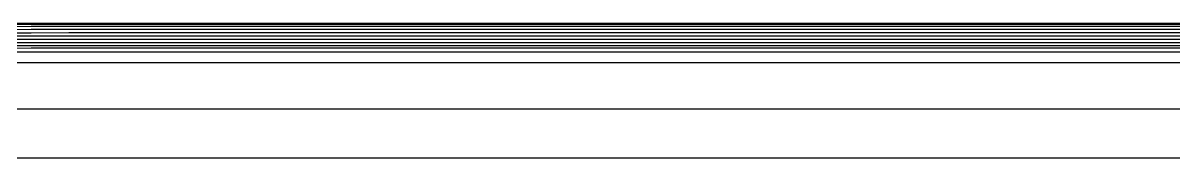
# Model space of a CAD drawing. Header units: metres. Extents: x -42 to 420, y 0 to 297.
# Drawn here: x 260.46 to 281.67, y 102.3 to 104.79 of the extents above; entities that cross this region are included whole.
import ezdxf

# ---------------------------------------------------------------- set-up
doc = ezdxf.new("R2010")
doc.units = ezdxf.units.M
doc.layers.add('DECK', color=7, linetype='Continuous')
doc.layers.add('WATERLINES', color=7, linetype='Continuous')

msp = doc.modelspace()

# ---------------------------------------------------------------- linework, layer by layer
at = {"layer": 'DECK'}
msp.add_line((162, 104.786), (384.222, 104.786), dxfattribs=at)
at = {"layer": 'WATERLINES'}
for points in [[(259.917, 104.785), (260.611, 104.785), (261.306, 104.786), (262, 104.786), (262.694, 104.786), (263.389, 104.786), (264.083, 104.786), (264.778, 104.786), (265.472, 104.786), (266.167, 104.786), (266.861, 104.786), (267.556, 104.786), (268.25, 104.786), (268.944, 104.786), (269.639, 104.786), (270.333, 104.786), (271.028, 104.786), (271.722, 104.786), (272.417, 104.786), (273.111, 104.786), (273.806, 104.786), (274.5, 104.786), (275.194, 104.786), (275.889, 104.786), (276.583, 104.785), (277.278, 104.785), (277.972, 104.785), (278.667, 104.785), (279.361, 104.785), (280.056, 104.785), (280.75, 104.785), (281.444, 104.786), (282.139, 104.786)], [(259.917, 104.786), (260.611, 104.786), (261.306, 104.786), (262, 104.786), (262.694, 104.786), (263.389, 104.786), (264.083, 104.786), (264.778, 104.786), (265.472, 104.786), (266.167, 104.786), (266.861, 104.786), (267.556, 104.786), (268.25, 104.786), (268.944, 104.786), (269.639, 104.786), (270.333, 104.786), (271.028, 104.786), (271.722, 104.786), (272.417, 104.786), (273.111, 104.786), (273.806, 104.786), (274.5, 104.786), (275.194, 104.786), (275.889, 104.786), (276.583, 104.786), (277.278, 104.786), (277.972, 104.786), (278.667, 104.786), (279.361, 104.786), (280.056, 104.786), (280.75, 104.786), (281.444, 104.786), (282.139, 104.786)], [(259.917, 104.785), (260.611, 104.785), (261.306, 104.786), (262, 104.786), (262.694, 104.786), (263.389, 104.786), (264.083, 104.786), (264.778, 104.786), (265.472, 104.786), (266.167, 104.786), (266.861, 104.786), (267.556, 104.786), (268.25, 104.786), (268.944, 104.786), (269.639, 104.786), (270.333, 104.786), (271.028, 104.786), (271.722, 104.786), (272.417, 104.786), (273.111, 104.786), (273.806, 104.786), (274.5, 104.786), (275.194, 104.786), (275.889, 104.786), (276.583, 104.786), (277.278, 104.785), (277.972, 104.785), (278.667, 104.785), (279.361, 104.785), (280.056, 104.785), (280.75, 104.786), (281.444, 104.786), (282.139, 104.786)], [(259.917, 104.784), (260.611, 104.784), (261.306, 104.785), (262, 104.785), (262.694, 104.785), (263.389, 104.785), (264.083, 104.785), (264.778, 104.785), (265.472, 104.785), (266.167, 104.785), (266.861, 104.786), (267.556, 104.786), (268.25, 104.785), (268.944, 104.785), (269.639, 104.785), (270.333, 104.785), (271.028, 104.785), (271.722, 104.785), (272.417, 104.785), (273.111, 104.785), (273.806, 104.785), (274.5, 104.785), (275.194, 104.785), (275.889, 104.785), (276.583, 104.785), (277.278, 104.785), (277.972, 104.785), (278.667, 104.785), (279.361, 104.785), (280.056, 104.785), (280.75, 104.785), (281.444, 104.785), (282.139, 104.785)], [(259.917, 104.785), (260.611, 104.785), (261.306, 104.786), (262, 104.786), (262.694, 104.786), (263.389, 104.786), (264.083, 104.786), (264.778, 104.786), (265.472, 104.786), (266.167, 104.786), (266.861, 104.786), (267.556, 104.786), (268.25, 104.786), (268.944, 104.786), (269.639, 104.786), (270.333, 104.786), (271.028, 104.786), (271.722, 104.786), (272.417, 104.786), (273.111, 104.786), (273.806, 104.786), (274.5, 104.786), (275.194, 104.786), (275.889, 104.786), (276.583, 104.786), (277.278, 104.786), (277.972, 104.785), (278.667, 104.785), (279.361, 104.785), (280.056, 104.786), (280.75, 104.786), (281.444, 104.786), (282.139, 104.786)], [(259.917, 104.785), (260.611, 104.785), (261.306, 104.786), (262, 104.786), (262.694, 104.786), (263.389, 104.786), (264.083, 104.786), (264.778, 104.786), (265.472, 104.786), (266.167, 104.786), (266.861, 104.786), (267.556, 104.786), (268.25, 104.786), (268.944, 104.786), (269.639, 104.786), (270.333, 104.786), (271.028, 104.786), (271.722, 104.786), (272.417, 104.786), (273.111, 104.786), (273.806, 104.786), (274.5, 104.786), (275.194, 104.786), (275.889, 104.786), (276.583, 104.786), (277.278, 104.786), (277.972, 104.786), (278.667, 104.786), (279.361, 104.786), (280.056, 104.786), (280.75, 104.786), (281.444, 104.786), (282.139, 104.786)], [(259.917, 104.785), (260.611, 104.785), (261.306, 104.786), (262, 104.786), (262.694, 104.786), (263.389, 104.786), (264.083, 104.786), (264.778, 104.786), (265.472, 104.786), (266.167, 104.786), (266.861, 104.786), (267.556, 104.786), (268.25, 104.786), (268.944, 104.786), (269.639, 104.786), (270.333, 104.786), (271.028, 104.786), (271.722, 104.786), (272.417, 104.786), (273.111, 104.786), (273.806, 104.786), (274.5, 104.786), (275.194, 104.786), (275.889, 104.786), (276.583, 104.786), (277.278, 104.786), (277.972, 104.786), (278.667, 104.786), (279.361, 104.786), (280.056, 104.786), (280.75, 104.786), (281.444, 104.786), (282.139, 104.786)], [(259.917, 104.785), (260.611, 104.785), (261.306, 104.786), (262, 104.786), (262.694, 104.786), (263.389, 104.786), (264.083, 104.786), (264.778, 104.786), (265.472, 104.786), (266.167, 104.786), (266.861, 104.786), (267.556, 104.786), (268.25, 104.786), (268.944, 104.786), (269.639, 104.786), (270.333, 104.786), (271.028, 104.786), (271.722, 104.786), (272.417, 104.786), (273.111, 104.786), (273.806, 104.786), (274.5, 104.786), (275.194, 104.786), (275.889, 104.786), (276.583, 104.786), (277.278, 104.785), (277.972, 104.785), (278.667, 104.785), (279.361, 104.785), (280.056, 104.785), (280.75, 104.786), (281.444, 104.786), (282.139, 104.786)], [(259.917, 104.785), (260.611, 104.785), (261.306, 104.786), (262, 104.786), (262.694, 104.786), (263.389, 104.786), (264.083, 104.786), (264.778, 104.786), (265.472, 104.786), (266.167, 104.786), (266.861, 104.786), (267.556, 104.786), (268.25, 104.786), (268.944, 104.786), (269.639, 104.786), (270.333, 104.786), (271.028, 104.786), (271.722, 104.786), (272.417, 104.786), (273.111, 104.786), (273.806, 104.786), (274.5, 104.786), (275.194, 104.786), (275.889, 104.786), (276.583, 104.786), (277.278, 104.786), (277.972, 104.786), (278.667, 104.786), (279.361, 104.786), (280.056, 104.786), (280.75, 104.786), (281.444, 104.786), (282.139, 104.786)], [(259.917, 104.785), (260.611, 104.785), (261.306, 104.786), (262, 104.786), (262.694, 104.786), (263.389, 104.786), (264.083, 104.786), (264.778, 104.786), (265.472, 104.786), (266.167, 104.786), (266.861, 104.786), (267.556, 104.786), (268.25, 104.786), (268.944, 104.786), (269.639, 104.786), (270.333, 104.786), (271.028, 104.786), (271.722, 104.786), (272.417, 104.786), (273.111, 104.786), (273.806, 104.786), (274.5, 104.786), (275.194, 104.786), (275.889, 104.786), (276.583, 104.786), (277.278, 104.786), (277.972, 104.786), (278.667, 104.786), (279.361, 104.786), (280.056, 104.786), (280.75, 104.786), (281.444, 104.786), (282.139, 104.786)], [(259.917, 104.785), (260.611, 104.786), (261.306, 104.786), (262, 104.786), (262.694, 104.786), (263.389, 104.786), (264.083, 104.786), (264.778, 104.786), (265.472, 104.786), (266.167, 104.786), (266.861, 104.786), (267.556, 104.786), (268.25, 104.786), (268.944, 104.786), (269.639, 104.786), (270.333, 104.786), (271.028, 104.786), (271.722, 104.786), (272.417, 104.786), (273.111, 104.786), (273.806, 104.786), (274.5, 104.786), (275.194, 104.786), (275.889, 104.786), (276.583, 104.786), (277.278, 104.786), (277.972, 104.786), (278.667, 104.786), (279.361, 104.786), (280.056, 104.786), (280.75, 104.786), (281.444, 104.786), (282.139, 104.786)], [(259.917, 104.785), (260.611, 104.786), (261.306, 104.786), (262, 104.786), (262.694, 104.786), (263.389, 104.786), (264.083, 104.786), (264.778, 104.786), (265.472, 104.786), (266.167, 104.786), (266.861, 104.786), (267.556, 104.786), (268.25, 104.786), (268.944, 104.786), (269.639, 104.786), (270.333, 104.786), (271.028, 104.786), (271.722, 104.786), (272.417, 104.786), (273.111, 104.786), (273.806, 104.786), (274.5, 104.786), (275.194, 104.786), (275.889, 104.786), (276.583, 104.786), (277.278, 104.786), (277.972, 104.786), (278.667, 104.786), (279.361, 104.786), (280.056, 104.786), (280.75, 104.786), (281.444, 104.786), (282.139, 104.786)], [(259.917, 104.786), (260.611, 104.786), (261.306, 104.786), (262, 104.786), (262.694, 104.786), (263.389, 104.786), (264.083, 104.786), (264.778, 104.786), (265.472, 104.786), (266.167, 104.786), (266.861, 104.786), (267.556, 104.786), (268.25, 104.786), (268.944, 104.786), (269.639, 104.786), (270.333, 104.786), (271.028, 104.786), (271.722, 104.786), (272.417, 104.786), (273.111, 104.786), (273.806, 104.786), (274.5, 104.786), (275.194, 104.786), (275.889, 104.786), (276.583, 104.786), (277.278, 104.786), (277.972, 104.786), (278.667, 104.786), (279.361, 104.786), (280.056, 104.786), (280.75, 104.786), (281.444, 104.786), (282.139, 104.786)], [(259.917, 104.786), (260.611, 104.786), (261.306, 104.786), (262, 104.786), (262.694, 104.786), (263.389, 104.786), (264.083, 104.786), (264.778, 104.786), (265.472, 104.786), (266.167, 104.786), (266.861, 104.786), (267.556, 104.786), (268.25, 104.786), (268.944, 104.786), (269.639, 104.786), (270.333, 104.786), (271.028, 104.786), (271.722, 104.786), (272.417, 104.786), (273.111, 104.786), (273.806, 104.786), (274.5, 104.786), (275.194, 104.786), (275.889, 104.786), (276.583, 104.786), (277.278, 104.786), (277.972, 104.786), (278.667, 104.786), (279.361, 104.786), (280.056, 104.786), (280.75, 104.786), (281.444, 104.786), (282.139, 104.786)], [(259.917, 104.786), (260.611, 104.786), (261.306, 104.786), (262, 104.786), (262.694, 104.786), (263.389, 104.786), (264.083, 104.786), (264.778, 104.786), (265.472, 104.786), (266.167, 104.786), (266.861, 104.786), (267.556, 104.786), (268.25, 104.786), (268.944, 104.786), (269.639, 104.786), (270.333, 104.786), (271.028, 104.786), (271.722, 104.786), (272.417, 104.786), (273.111, 104.786), (273.806, 104.786), (274.5, 104.786), (275.194, 104.786), (275.889, 104.786), (276.583, 104.786), (277.278, 104.786), (277.972, 104.786), (278.667, 104.786), (279.361, 104.786), (280.056, 104.786), (280.75, 104.786), (281.444, 104.786), (282.139, 104.786)], [(259.917, 104.786), (260.611, 104.786), (261.306, 104.786), (262, 104.786), (262.694, 104.786), (263.389, 104.786), (264.083, 104.786), (264.778, 104.786), (265.472, 104.786), (266.167, 104.786), (266.861, 104.786), (267.556, 104.786), (268.25, 104.786), (268.944, 104.786), (269.639, 104.786), (270.333, 104.786), (271.028, 104.786), (271.722, 104.786), (272.417, 104.786), (273.111, 104.786), (273.806, 104.786), (274.5, 104.786), (275.194, 104.786), (275.889, 104.786), (276.583, 104.786), (277.278, 104.786), (277.972, 104.786), (278.667, 104.786), (279.361, 104.786), (280.056, 104.786), (280.75, 104.786), (281.444, 104.786), (282.139, 104.786)], [(259.917, 104.786), (260.611, 104.786), (261.306, 104.786), (262, 104.786), (262.694, 104.786), (263.389, 104.786), (264.083, 104.786), (264.778, 104.786), (265.472, 104.786), (266.167, 104.786), (266.861, 104.786), (267.556, 104.786), (268.25, 104.786), (268.944, 104.786), (269.639, 104.786), (270.333, 104.786), (271.028, 104.786), (271.722, 104.786), (272.417, 104.786), (273.111, 104.786), (273.806, 104.786), (274.5, 104.786), (275.194, 104.786), (275.889, 104.786), (276.583, 104.786), (277.278, 104.786), (277.972, 104.786), (278.667, 104.786), (279.361, 104.786), (280.056, 104.786), (280.75, 104.786), (281.444, 104.786), (282.139, 104.786)], [(259.917, 104.786), (260.611, 104.786), (261.306, 104.786), (262, 104.786), (262.694, 104.786), (263.389, 104.786), (264.083, 104.786), (264.778, 104.786), (265.472, 104.786), (266.167, 104.786), (266.861, 104.786), (267.556, 104.786), (268.25, 104.786), (268.944, 104.786), (269.639, 104.786), (270.333, 104.786), (271.028, 104.786), (271.722, 104.786), (272.417, 104.786), (273.111, 104.786), (273.806, 104.786), (274.5, 104.786), (275.194, 104.786), (275.889, 104.786), (276.583, 104.786), (277.278, 104.786), (277.972, 104.786), (278.667, 104.786), (279.361, 104.786), (280.056, 104.786), (280.75, 104.786), (281.444, 104.786), (282.139, 104.786)], [(259.917, 104.786), (260.611, 104.786), (261.306, 104.786), (262, 104.786), (262.694, 104.786), (263.389, 104.786), (264.083, 104.786), (264.778, 104.786), (265.472, 104.786), (266.167, 104.786), (266.861, 104.786), (267.556, 104.786), (268.25, 104.786), (268.944, 104.786), (269.639, 104.786), (270.333, 104.786), (271.028, 104.786), (271.722, 104.786), (272.417, 104.786), (273.111, 104.786), (273.806, 104.786), (274.5, 104.786), (275.194, 104.786), (275.889, 104.786), (276.583, 104.786), (277.278, 104.786), (277.972, 104.786), (278.667, 104.786), (279.361, 104.786), (280.056, 104.786), (280.75, 104.786), (281.444, 104.786), (282.139, 104.786)], [(259.917, 104.786), (260.611, 104.786), (261.306, 104.786), (262, 104.786), (262.694, 104.786), (263.389, 104.786), (264.083, 104.786), (264.778, 104.786), (265.472, 104.786), (266.167, 104.785), (266.861, 104.785), (267.556, 104.785), (268.25, 104.785), (268.944, 104.785), (269.639, 104.786), (270.333, 104.786), (271.028, 104.786), (271.722, 104.786), (272.417, 104.786), (273.111, 104.786), (273.806, 104.786), (274.5, 104.786), (275.194, 104.786), (275.889, 104.786), (276.583, 104.786), (277.278, 104.786), (277.972, 104.786), (278.667, 104.786), (279.361, 104.786), (280.056, 104.786), (280.75, 104.786), (281.444, 104.786), (282.139, 104.786)], [(259.917, 104.786), (260.611, 104.786), (261.306, 104.786), (262, 104.786), (262.694, 104.786), (263.389, 104.786), (264.083, 104.786), (264.778, 104.786), (265.472, 104.785), (266.167, 104.785), (266.861, 104.785), (267.556, 104.785), (268.25, 104.785), (268.944, 104.785), (269.639, 104.785), (270.333, 104.786), (271.028, 104.786), (271.722, 104.786), (272.417, 104.786), (273.111, 104.786), (273.806, 104.786), (274.5, 104.786), (275.194, 104.786), (275.889, 104.786), (276.583, 104.786), (277.278, 104.786), (277.972, 104.786), (278.667, 104.786), (279.361, 104.786), (280.056, 104.786), (280.75, 104.786), (281.444, 104.786), (282.139, 104.786)], [(259.917, 104.786), (260.611, 104.786), (261.306, 104.786), (262, 104.786), (262.694, 104.786), (263.389, 104.786), (264.083, 104.786), (264.778, 104.786), (265.472, 104.785), (266.167, 104.785), (266.861, 104.785), (267.556, 104.785), (268.25, 104.785), (268.944, 104.785), (269.639, 104.785), (270.333, 104.786), (271.028, 104.786), (271.722, 104.786), (272.417, 104.786), (273.111, 104.786), (273.806, 104.786), (274.5, 104.786), (275.194, 104.786), (275.889, 104.786), (276.583, 104.786), (277.278, 104.786), (277.972, 104.786), (278.667, 104.786), (279.361, 104.786), (280.056, 104.786), (280.75, 104.786), (281.444, 104.786), (282.139, 104.786)], [(259.917, 104.786), (260.611, 104.786), (261.306, 104.786), (262, 104.786), (262.694, 104.786), (263.389, 104.786), (264.083, 104.786), (264.778, 104.785), (265.472, 104.785), (266.167, 104.785), (266.861, 104.785), (267.556, 104.785), (268.25, 104.785), (268.944, 104.785), (269.639, 104.785), (270.333, 104.785), (271.028, 104.786), (271.722, 104.786), (272.417, 104.786), (273.111, 104.786), (273.806, 104.786), (274.5, 104.786), (275.194, 104.786), (275.889, 104.786), (276.583, 104.786), (277.278, 104.786), (277.972, 104.786), (278.667, 104.786), (279.361, 104.786), (280.056, 104.786), (280.75, 104.786), (281.444, 104.786), (282.139, 104.786)], [(259.917, 104.786), (260.611, 104.786), (261.306, 104.786), (262, 104.786), (262.694, 104.786), (263.389, 104.786), (264.083, 104.786), (264.778, 104.785), (265.472, 104.785), (266.167, 104.785), (266.861, 104.785), (267.556, 104.785), (268.25, 104.785), (268.944, 104.785), (269.639, 104.785), (270.333, 104.785), (271.028, 104.786), (271.722, 104.786), (272.417, 104.786), (273.111, 104.786), (273.806, 104.786), (274.5, 104.786), (275.194, 104.786), (275.889, 104.786), (276.583, 104.786), (277.278, 104.786), (277.972, 104.786), (278.667, 104.786), (279.361, 104.786), (280.056, 104.786), (280.75, 104.786), (281.444, 104.786), (282.139, 104.786)], [(259.917, 104.786), (260.611, 104.786), (261.306, 104.786), (262, 104.786), (262.694, 104.786), (263.389, 104.786), (264.083, 104.786), (264.778, 104.785), (265.472, 104.785), (266.167, 104.785), (266.861, 104.785), (267.556, 104.785), (268.25, 104.785), (268.944, 104.785), (269.639, 104.785), (270.333, 104.785), (271.028, 104.786), (271.722, 104.786), (272.417, 104.786), (273.111, 104.786), (273.806, 104.786), (274.5, 104.786), (275.194, 104.786), (275.889, 104.786), (276.583, 104.786), (277.278, 104.786), (277.972, 104.786), (278.667, 104.786), (279.361, 104.786), (280.056, 104.786), (280.75, 104.786), (281.444, 104.786), (282.139, 104.786)], [(259.917, 104.786), (260.611, 104.786), (261.306, 104.786), (262, 104.786), (262.694, 104.786), (263.389, 104.786), (264.083, 104.786), (264.778, 104.785), (265.472, 104.785), (266.167, 104.785), (266.861, 104.785), (267.556, 104.785), (268.25, 104.785), (268.944, 104.785), (269.639, 104.785), (270.333, 104.785), (271.028, 104.786), (271.722, 104.786), (272.417, 104.786), (273.111, 104.786), (273.806, 104.786), (274.5, 104.786), (275.194, 104.786), (275.889, 104.786), (276.583, 104.786), (277.278, 104.786), (277.972, 104.786), (278.667, 104.786), (279.361, 104.786), (280.056, 104.786), (280.75, 104.786), (281.444, 104.786), (282.139, 104.786)], [(259.917, 104.786), (260.611, 104.786), (261.306, 104.786), (262, 104.786), (262.694, 104.786), (263.389, 104.786), (264.083, 104.786), (264.778, 104.785), (265.472, 104.785), (266.167, 104.785), (266.861, 104.785), (267.556, 104.785), (268.25, 104.785), (268.944, 104.785), (269.639, 104.785), (270.333, 104.785), (271.028, 104.786), (271.722, 104.786), (272.417, 104.786), (273.111, 104.786), (273.806, 104.786), (274.5, 104.786), (275.194, 104.786), (275.889, 104.786), (276.583, 104.786), (277.278, 104.786), (277.972, 104.786), (278.667, 104.786), (279.361, 104.786), (280.056, 104.786), (280.75, 104.786), (281.444, 104.786), (282.139, 104.786)], [(259.917, 104.786), (260.611, 104.786), (261.306, 104.786), (262, 104.786), (262.694, 104.786), (263.389, 104.786), (264.083, 104.786), (264.778, 104.785), (265.472, 104.785), (266.167, 104.785), (266.861, 104.785), (267.556, 104.785), (268.25, 104.785), (268.944, 104.785), (269.639, 104.785), (270.333, 104.785), (271.028, 104.786), (271.722, 104.786), (272.417, 104.786), (273.111, 104.786), (273.806, 104.786), (274.5, 104.786), (275.194, 104.786), (275.889, 104.786), (276.583, 104.786), (277.278, 104.786), (277.972, 104.786), (278.667, 104.786), (279.361, 104.786), (280.056, 104.786), (280.75, 104.786), (281.444, 104.786), (282.139, 104.786)], [(259.917, 104.786), (260.611, 104.786), (261.306, 104.786), (262, 104.786), (262.694, 104.786), (263.389, 104.786), (264.083, 104.786), (264.778, 104.785), (265.472, 104.785), (266.167, 104.785), (266.861, 104.785), (267.556, 104.785), (268.25, 104.785), (268.944, 104.785), (269.639, 104.785), (270.333, 104.785), (271.028, 104.786), (271.722, 104.786), (272.417, 104.786), (273.111, 104.786), (273.806, 104.786), (274.5, 104.786), (275.194, 104.786), (275.889, 104.786), (276.583, 104.786), (277.278, 104.786), (277.972, 104.786), (278.667, 104.786), (279.361, 104.786), (280.056, 104.786), (280.75, 104.786), (281.444, 104.786), (282.139, 104.786)], [(259.917, 104.786), (260.611, 104.786), (261.306, 104.786), (262, 104.786), (262.694, 104.786), (263.389, 104.786), (264.083, 104.786), (264.778, 104.785), (265.472, 104.785), (266.167, 104.785), (266.861, 104.785), (267.556, 104.785), (268.25, 104.785), (268.944, 104.785), (269.639, 104.785), (270.333, 104.785), (271.028, 104.786), (271.722, 104.786), (272.417, 104.786), (273.111, 104.786), (273.806, 104.786), (274.5, 104.786), (275.194, 104.786), (275.889, 104.786), (276.583, 104.786), (277.278, 104.786), (277.972, 104.786), (278.667, 104.786), (279.361, 104.786), (280.056, 104.786), (280.75, 104.786), (281.444, 104.786), (282.139, 104.786)], [(259.917, 104.786), (260.611, 104.786), (261.306, 104.786), (262, 104.786), (262.694, 104.786), (263.389, 104.786), (264.083, 104.786), (264.778, 104.785), (265.472, 104.785), (266.167, 104.785), (266.861, 104.785), (267.556, 104.785), (268.25, 104.785), (268.944, 104.785), (269.639, 104.785), (270.333, 104.785), (271.028, 104.786), (271.722, 104.786), (272.417, 104.786), (273.111, 104.786), (273.806, 104.786), (274.5, 104.786), (275.194, 104.786), (275.889, 104.786), (276.583, 104.786), (277.278, 104.786), (277.972, 104.786), (278.667, 104.786), (279.361, 104.786), (280.056, 104.786), (280.75, 104.786), (281.444, 104.786), (282.139, 104.786)], [(259.917, 104.786), (260.611, 104.786), (261.306, 104.786), (262, 104.786), (262.694, 104.786), (263.389, 104.786), (264.083, 104.786), (264.778, 104.786), (265.472, 104.785), (266.167, 104.785), (266.861, 104.785), (267.556, 104.785), (268.25, 104.785), (268.944, 104.785), (269.639, 104.785), (270.333, 104.786), (271.028, 104.786), (271.722, 104.786), (272.417, 104.786), (273.111, 104.786), (273.806, 104.786), (274.5, 104.786), (275.194, 104.786), (275.889, 104.786), (276.583, 104.786), (277.278, 104.786), (277.972, 104.786), (278.667, 104.786), (279.361, 104.786), (280.056, 104.786), (280.75, 104.786), (281.444, 104.786), (282.139, 104.786)], [(259.917, 104.786), (260.611, 104.786), (261.306, 104.786), (262, 104.786), (262.694, 104.786), (263.389, 104.786), (264.083, 104.786), (264.778, 104.786), (265.472, 104.785), (266.167, 104.785), (266.861, 104.785), (267.556, 104.785), (268.25, 104.785), (268.944, 104.785), (269.639, 104.785), (270.333, 104.786), (271.028, 104.786), (271.722, 104.786), (272.417, 104.786), (273.111, 104.786), (273.806, 104.786), (274.5, 104.786), (275.194, 104.786), (275.889, 104.786), (276.583, 104.786), (277.278, 104.786), (277.972, 104.786), (278.667, 104.786), (279.361, 104.786), (280.056, 104.786), (280.75, 104.786), (281.444, 104.786), (282.139, 104.786)], [(259.917, 104.786), (260.611, 104.786), (261.306, 104.786), (262, 104.786), (262.694, 104.786), (263.389, 104.786), (264.083, 104.786), (264.778, 104.786), (265.472, 104.785), (266.167, 104.785), (266.861, 104.785), (267.556, 104.785), (268.25, 104.785), (268.944, 104.785), (269.639, 104.785), (270.333, 104.786), (271.028, 104.786), (271.722, 104.786), (272.417, 104.786), (273.111, 104.786), (273.806, 104.786), (274.5, 104.786), (275.194, 104.786), (275.889, 104.786), (276.583, 104.786), (277.278, 104.786), (277.972, 104.786), (278.667, 104.786), (279.361, 104.786), (280.056, 104.786), (280.75, 104.786), (281.444, 104.786), (282.139, 104.786)], [(259.917, 104.786), (260.611, 104.786), (261.306, 104.786), (262, 104.786), (262.694, 104.786), (263.389, 104.786), (264.083, 104.786), (264.778, 104.786), (265.472, 104.786), (266.167, 104.785), (266.861, 104.785), (267.556, 104.785), (268.25, 104.785), (268.944, 104.785), (269.639, 104.786), (270.333, 104.786), (271.028, 104.786), (271.722, 104.786), (272.417, 104.786), (273.111, 104.786), (273.806, 104.786), (274.5, 104.786), (275.194, 104.786), (275.889, 104.786), (276.583, 104.786), (277.278, 104.786), (277.972, 104.786), (278.667, 104.786), (279.361, 104.786), (280.056, 104.786), (280.75, 104.786), (281.444, 104.786), (282.139, 104.786)], [(259.917, 104.786), (260.611, 104.786), (261.306, 104.786), (262, 104.786), (262.694, 104.786), (263.389, 104.786), (264.083, 104.786), (264.778, 104.786), (265.472, 104.786), (266.167, 104.785), (266.861, 104.785), (267.556, 104.785), (268.25, 104.785), (268.944, 104.785), (269.639, 104.786), (270.333, 104.786), (271.028, 104.786), (271.722, 104.786), (272.417, 104.786), (273.111, 104.786), (273.806, 104.786), (274.5, 104.786), (275.194, 104.786), (275.889, 104.786), (276.583, 104.786), (277.278, 104.786), (277.972, 104.786), (278.667, 104.786), (279.361, 104.786), (280.056, 104.786), (280.75, 104.786), (281.444, 104.786), (282.139, 104.786)], [(259.917, 104.786), (260.611, 104.786), (261.306, 104.786), (262, 104.786), (262.694, 104.786), (263.389, 104.786), (264.083, 104.786), (264.778, 104.786), (265.472, 104.786), (266.167, 104.786), (266.861, 104.785), (267.556, 104.785), (268.25, 104.785), (268.944, 104.786), (269.639, 104.786), (270.333, 104.786), (271.028, 104.786), (271.722, 104.786), (272.417, 104.786), (273.111, 104.786), (273.806, 104.786), (274.5, 104.786), (275.194, 104.786), (275.889, 104.786), (276.583, 104.786), (277.278, 104.786), (277.972, 104.786), (278.667, 104.786), (279.361, 104.786), (280.056, 104.786), (280.75, 104.786), (281.444, 104.786), (282.139, 104.786)], [(259.917, 104.786), (260.611, 104.786), (261.306, 104.786), (262, 104.786), (262.694, 104.786), (263.389, 104.786), (264.083, 104.786), (264.778, 104.786), (265.472, 104.786), (266.167, 104.786), (266.861, 104.786), (267.556, 104.786), (268.25, 104.786), (268.944, 104.786), (269.639, 104.786), (270.333, 104.786), (271.028, 104.786), (271.722, 104.786), (272.417, 104.786), (273.111, 104.786), (273.806, 104.786), (274.5, 104.786), (275.194, 104.786), (275.889, 104.786), (276.583, 104.786), (277.278, 104.786), (277.972, 104.786), (278.667, 104.786), (279.361, 104.786), (280.056, 104.786), (280.75, 104.786), (281.444, 104.786), (282.139, 104.786)], [(259.917, 104.786), (260.611, 104.786), (261.306, 104.786), (262, 104.786), (262.694, 104.786), (263.389, 104.786), (264.083, 104.786), (264.778, 104.786), (265.472, 104.786), (266.167, 104.786), (266.861, 104.786), (267.556, 104.786), (268.25, 104.786), (268.944, 104.786), (269.639, 104.786), (270.333, 104.786), (271.028, 104.786), (271.722, 104.786), (272.417, 104.786), (273.111, 104.786), (273.806, 104.786), (274.5, 104.786), (275.194, 104.786), (275.889, 104.786), (276.583, 104.786), (277.278, 104.786), (277.972, 104.786), (278.667, 104.786), (279.361, 104.786), (280.056, 104.786), (280.75, 104.786), (281.444, 104.786), (282.139, 104.786)], [(259.917, 104.764), (260.611, 104.765), (261.306, 104.765), (262, 104.766), (262.694, 104.766), (263.389, 104.766), (264.083, 104.766), (264.778, 104.766), (265.472, 104.766), (266.167, 104.766), (266.861, 104.767), (267.556, 104.767), (268.25, 104.767), (268.944, 104.766), (269.639, 104.766), (270.333, 104.766), (271.028, 104.766), (271.722, 104.766), (272.417, 104.766), (273.111, 104.766), (273.806, 104.766), (274.5, 104.765), (275.194, 104.765), (275.889, 104.765), (276.583, 104.765), (277.278, 104.765), (277.972, 104.765), (278.667, 104.765), (279.361, 104.765), (280.056, 104.765), (280.75, 104.765), (281.444, 104.765), (282.139, 104.765)], [(259.917, 104.725), (260.611, 104.726), (261.306, 104.727), (262, 104.727), (262.694, 104.727), (263.389, 104.727), (264.083, 104.727), (264.778, 104.728), (265.472, 104.728), (266.167, 104.728), (266.861, 104.728), (267.556, 104.728), (268.25, 104.728), (268.944, 104.728), (269.639, 104.728), (270.333, 104.727), (271.028, 104.727), (271.722, 104.727), (272.417, 104.727), (273.111, 104.727), (273.806, 104.727), (274.5, 104.727), (275.194, 104.727), (275.889, 104.727), (276.583, 104.727), (277.278, 104.727), (277.972, 104.727), (278.667, 104.727), (279.361, 104.727), (280.056, 104.727), (280.75, 104.727), (281.444, 104.727), (282.139, 104.727)], [(259.917, 104.67), (260.611, 104.671), (261.306, 104.671), (262, 104.671), (262.694, 104.672), (263.389, 104.672), (264.083, 104.672), (264.778, 104.672), (265.472, 104.672), (266.167, 104.672), (266.861, 104.672), (267.556, 104.672), (268.25, 104.672), (268.944, 104.672), (269.639, 104.672), (270.333, 104.672), (271.028, 104.672), (271.722, 104.672), (272.417, 104.671), (273.111, 104.671), (273.806, 104.671), (274.5, 104.671), (275.194, 104.671), (275.889, 104.671), (276.583, 104.671), (277.278, 104.671), (277.972, 104.671), (278.667, 104.671), (279.361, 104.671), (280.056, 104.671), (280.75, 104.671), (281.444, 104.671), (282.139, 104.671)], [(259.917, 104.608), (260.611, 104.608), (261.306, 104.609), (262, 104.609), (262.694, 104.609), (263.389, 104.61), (264.083, 104.61), (264.778, 104.61), (265.472, 104.61), (266.167, 104.61), (266.861, 104.61), (267.556, 104.61), (268.25, 104.61), (268.944, 104.61), (269.639, 104.61), (270.333, 104.61), (271.028, 104.609), (271.722, 104.609), (272.417, 104.609), (273.111, 104.609), (273.806, 104.609), (274.5, 104.609), (275.194, 104.609), (275.889, 104.609), (276.583, 104.609), (277.278, 104.609), (277.972, 104.609), (278.667, 104.609), (279.361, 104.609), (280.056, 104.609), (280.75, 104.609), (281.444, 104.609), (282.139, 104.609)], [(259.917, 104.549), (260.611, 104.549), (261.306, 104.55), (262, 104.55), (262.694, 104.55), (263.389, 104.551), (264.083, 104.551), (264.778, 104.551), (265.472, 104.551), (266.167, 104.551), (266.861, 104.551), (267.556, 104.551), (268.25, 104.551), (268.944, 104.551), (269.639, 104.551), (270.333, 104.551), (271.028, 104.551), (271.722, 104.55), (272.417, 104.55), (273.111, 104.55), (273.806, 104.55), (274.5, 104.55), (275.194, 104.55), (275.889, 104.55), (276.583, 104.55), (277.278, 104.55), (277.972, 104.55), (278.667, 104.55), (279.361, 104.55), (280.056, 104.55), (280.75, 104.55), (281.444, 104.55), (282.139, 104.55)], [(259.917, 104.49), (260.611, 104.49), (261.306, 104.491), (262, 104.491), (262.694, 104.492), (263.389, 104.492), (264.083, 104.492), (264.778, 104.492), (265.472, 104.492), (266.167, 104.492), (266.861, 104.492), (267.556, 104.492), (268.25, 104.492), (268.944, 104.492), (269.639, 104.492), (270.333, 104.492), (271.028, 104.492), (271.722, 104.492), (272.417, 104.491), (273.111, 104.491), (273.806, 104.491), (274.5, 104.491), (275.194, 104.491), (275.889, 104.491), (276.583, 104.491), (277.278, 104.491), (277.972, 104.491), (278.667, 104.491), (279.361, 104.491), (280.056, 104.491), (280.75, 104.491), (281.444, 104.491), (282.139, 104.491)], [(259.917, 104.428), (260.611, 104.428), (261.306, 104.429), (262, 104.429), (262.694, 104.429), (263.389, 104.43), (264.083, 104.43), (264.778, 104.43), (265.472, 104.43), (266.167, 104.43), (266.861, 104.43), (267.556, 104.43), (268.25, 104.43), (268.944, 104.43), (269.639, 104.43), (270.333, 104.43), (271.028, 104.43), (271.722, 104.429), (272.417, 104.429), (273.111, 104.429), (273.806, 104.429), (274.5, 104.429), (275.194, 104.429), (275.889, 104.429), (276.583, 104.429), (277.278, 104.429), (277.972, 104.429), (278.667, 104.429), (279.361, 104.429), (280.056, 104.429), (280.75, 104.429), (281.444, 104.429), (282.139, 104.429)], [(259.917, 104.372), (260.611, 104.373), (261.306, 104.373), (262, 104.374), (262.694, 104.374), (263.389, 104.374), (264.083, 104.374), (264.778, 104.374), (265.472, 104.374), (266.167, 104.375), (266.861, 104.375), (267.556, 104.375), (268.25, 104.375), (268.944, 104.374), (269.639, 104.374), (270.333, 104.374), (271.028, 104.374), (271.722, 104.374), (272.417, 104.374), (273.111, 104.374), (273.806, 104.374), (274.5, 104.374), (275.194, 104.373), (275.889, 104.373), (276.583, 104.373), (277.278, 104.373), (277.972, 104.373), (278.667, 104.373), (279.361, 104.373), (280.056, 104.373), (280.75, 104.373), (281.444, 104.373), (282.139, 104.374)], [(259.917, 104.326), (260.611, 104.327), (261.306, 104.327), (262, 104.328), (262.694, 104.328), (263.389, 104.328), (264.083, 104.328), (264.778, 104.328), (265.472, 104.328), (266.167, 104.329), (266.861, 104.329), (267.556, 104.329), (268.25, 104.329), (268.944, 104.328), (269.639, 104.328), (270.333, 104.328), (271.028, 104.328), (271.722, 104.328), (272.417, 104.328), (273.111, 104.328), (273.806, 104.328), (274.5, 104.327), (275.194, 104.327), (275.889, 104.327), (276.583, 104.327), (277.278, 104.327), (277.972, 104.327), (278.667, 104.327), (279.361, 104.327), (280.056, 104.327), (280.75, 104.327), (281.444, 104.327), (282.139, 104.327)], [(259.917, 104.254), (260.611, 104.255), (261.306, 104.255), (262, 104.256), (262.694, 104.256), (263.389, 104.256), (264.083, 104.256), (264.778, 104.257), (265.472, 104.257), (266.167, 104.257), (266.861, 104.257), (267.556, 104.257), (268.25, 104.257), (268.944, 104.257), (269.639, 104.257), (270.333, 104.256), (271.028, 104.256), (271.722, 104.256), (272.417, 104.256), (273.111, 104.256), (273.806, 104.256), (274.5, 104.256), (275.194, 104.256), (275.889, 104.256), (276.583, 104.256), (277.278, 104.256), (277.972, 104.256), (278.667, 104.256), (279.361, 104.256), (280.056, 104.256), (280.75, 104.256), (281.444, 104.256), (282.139, 104.256)], [(259.917, 104.057), (260.611, 104.058), (261.306, 104.058), (262, 104.059), (262.694, 104.059), (263.389, 104.059), (264.083, 104.059), (264.778, 104.059), (265.472, 104.059), (266.167, 104.059), (266.861, 104.059), (267.556, 104.059), (268.25, 104.059), (268.944, 104.059), (269.639, 104.059), (270.333, 104.059), (271.028, 104.059), (271.722, 104.059), (272.417, 104.059), (273.111, 104.059), (273.806, 104.059), (274.5, 104.059), (275.194, 104.058), (275.889, 104.058), (276.583, 104.058), (277.278, 104.058), (277.972, 104.058), (278.667, 104.058), (279.361, 104.058), (280.056, 104.058), (280.75, 104.058), (281.444, 104.058), (282.139, 104.059)], [(259.917, 103.205), (260.611, 103.206), (261.306, 103.206), (262, 103.206), (262.694, 103.206), (263.389, 103.206), (264.083, 103.206), (264.778, 103.206), (265.472, 103.206), (266.167, 103.206), (266.861, 103.205), (267.556, 103.205), (268.25, 103.205), (268.944, 103.206), (269.639, 103.206), (270.333, 103.206), (271.028, 103.206), (271.722, 103.206), (272.417, 103.206), (273.111, 103.206), (273.806, 103.206), (274.5, 103.206), (275.194, 103.206), (275.889, 103.206), (276.583, 103.206), (277.278, 103.206), (277.972, 103.206), (278.667, 103.206), (279.361, 103.206), (280.056, 103.206), (280.75, 103.206), (281.444, 103.206), (282.139, 103.206)], [(259.917, 102.305), (260.611, 102.305), (261.306, 102.305), (262, 102.305), (262.694, 102.305), (263.389, 102.305), (264.083, 102.304), (264.778, 102.304), (265.472, 102.304), (266.167, 102.303), (266.861, 102.303), (267.556, 102.303), (268.25, 102.303), (268.944, 102.303), (269.639, 102.304), (270.333, 102.304), (271.028, 102.304), (271.722, 102.305), (272.417, 102.305), (273.111, 102.305), (273.806, 102.305), (274.5, 102.305), (275.194, 102.306), (275.889, 102.306), (276.583, 102.306), (277.278, 102.306), (277.972, 102.306), (278.667, 102.306), (279.361, 102.306), (280.056, 102.306), (280.75, 102.306), (281.444, 102.306), (282.139, 102.305)]]:
    msp.add_lwpolyline(points, dxfattribs=at)

doc.saveas('drawing.dxf')
